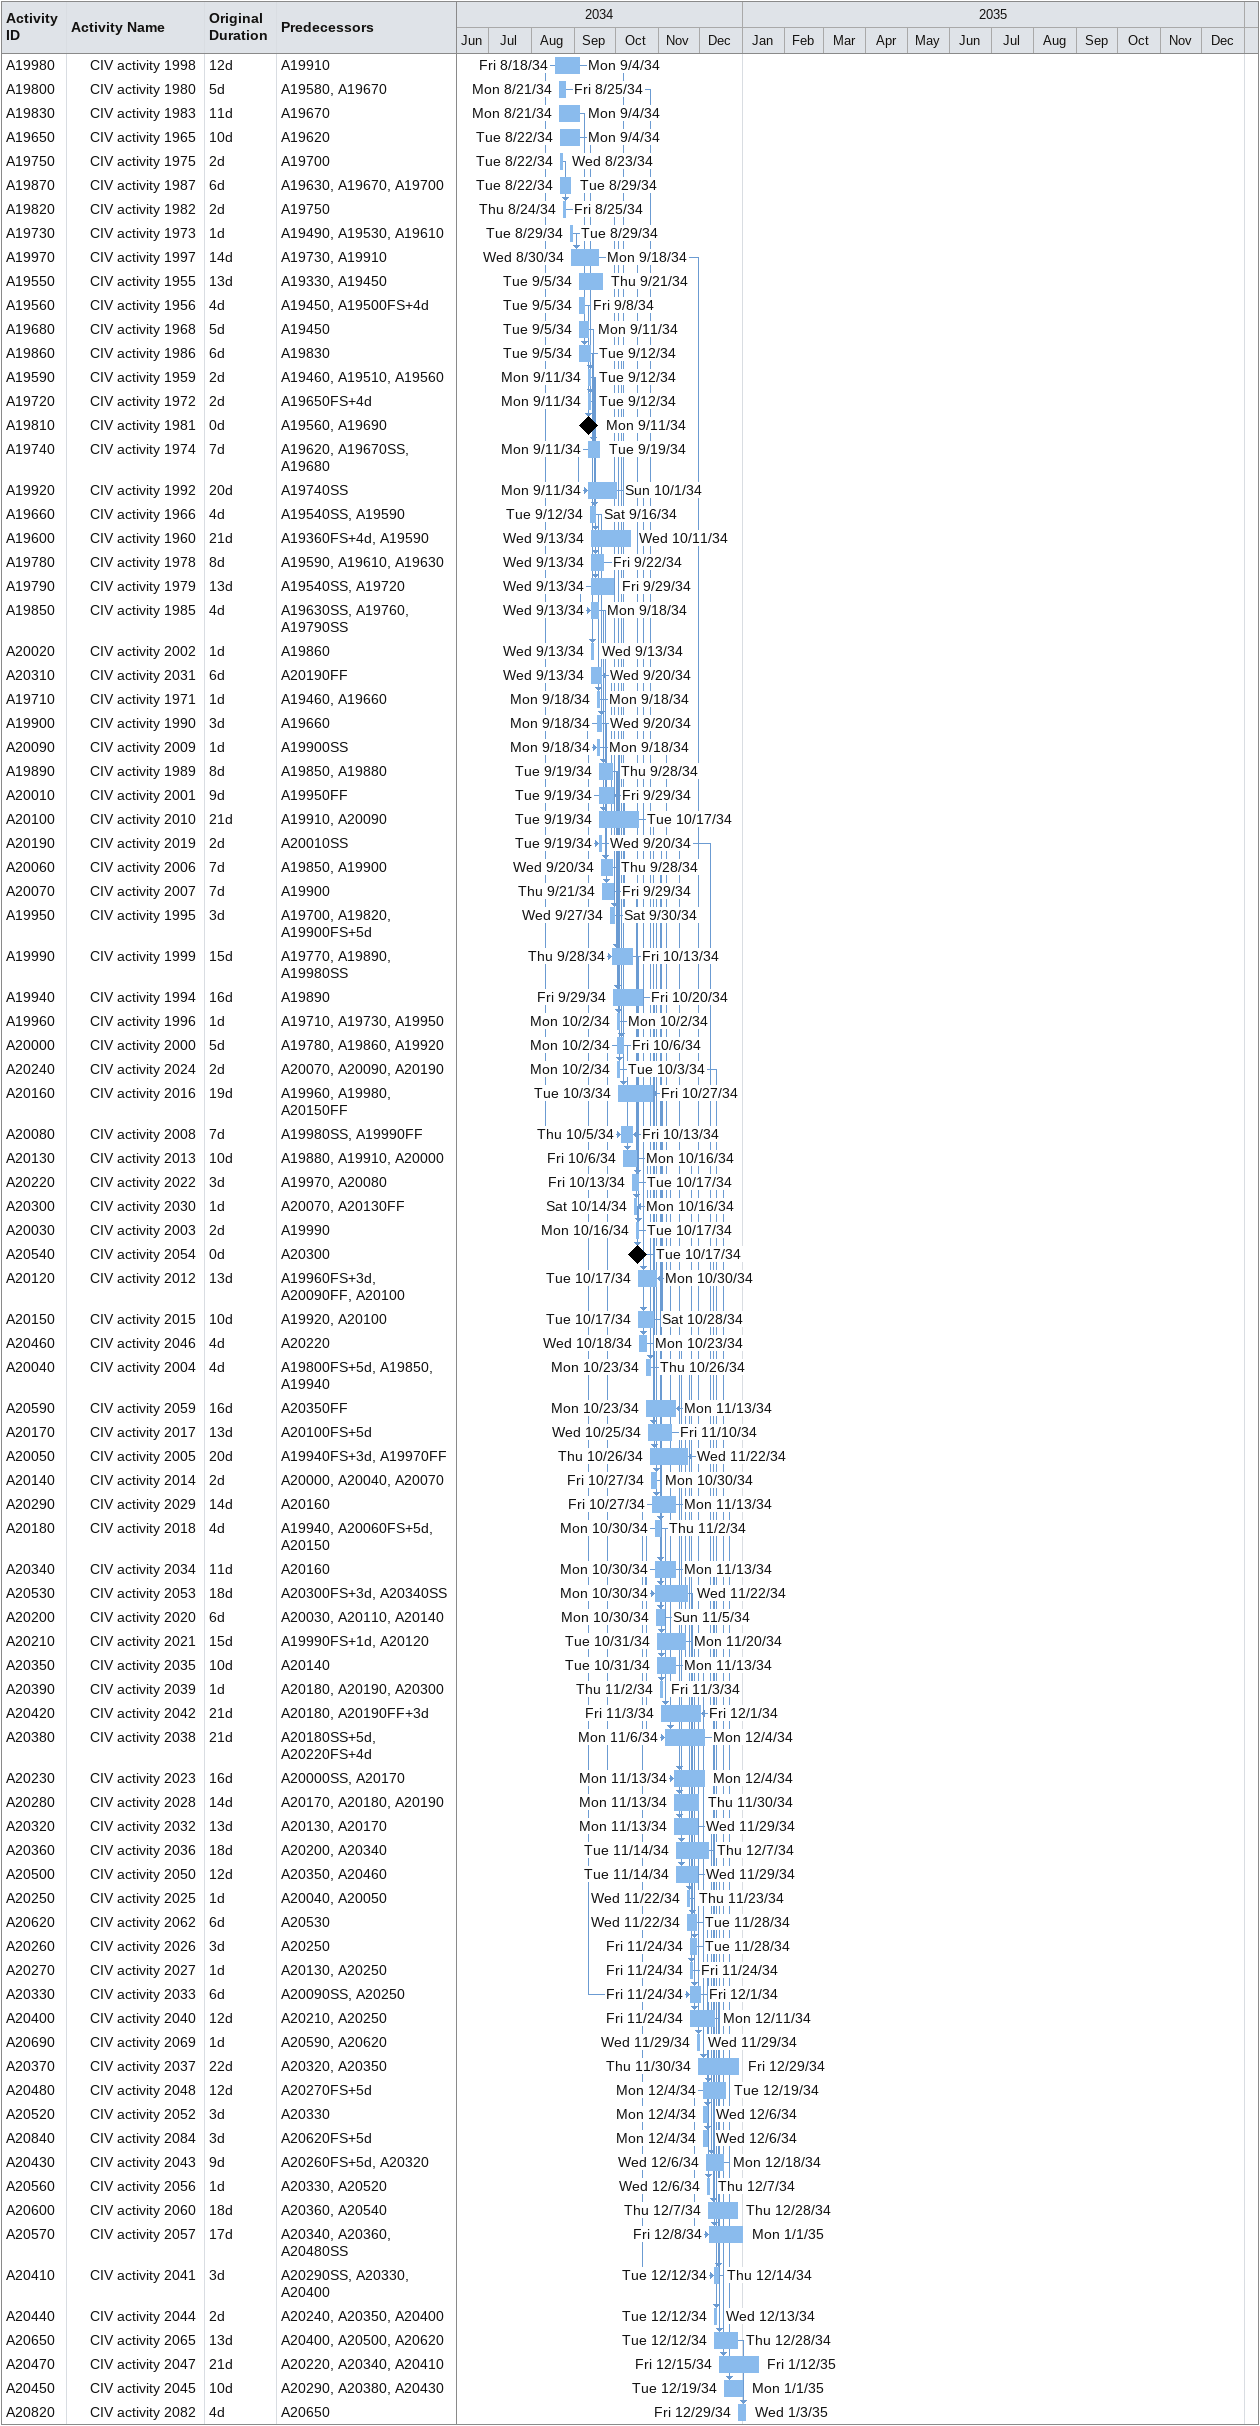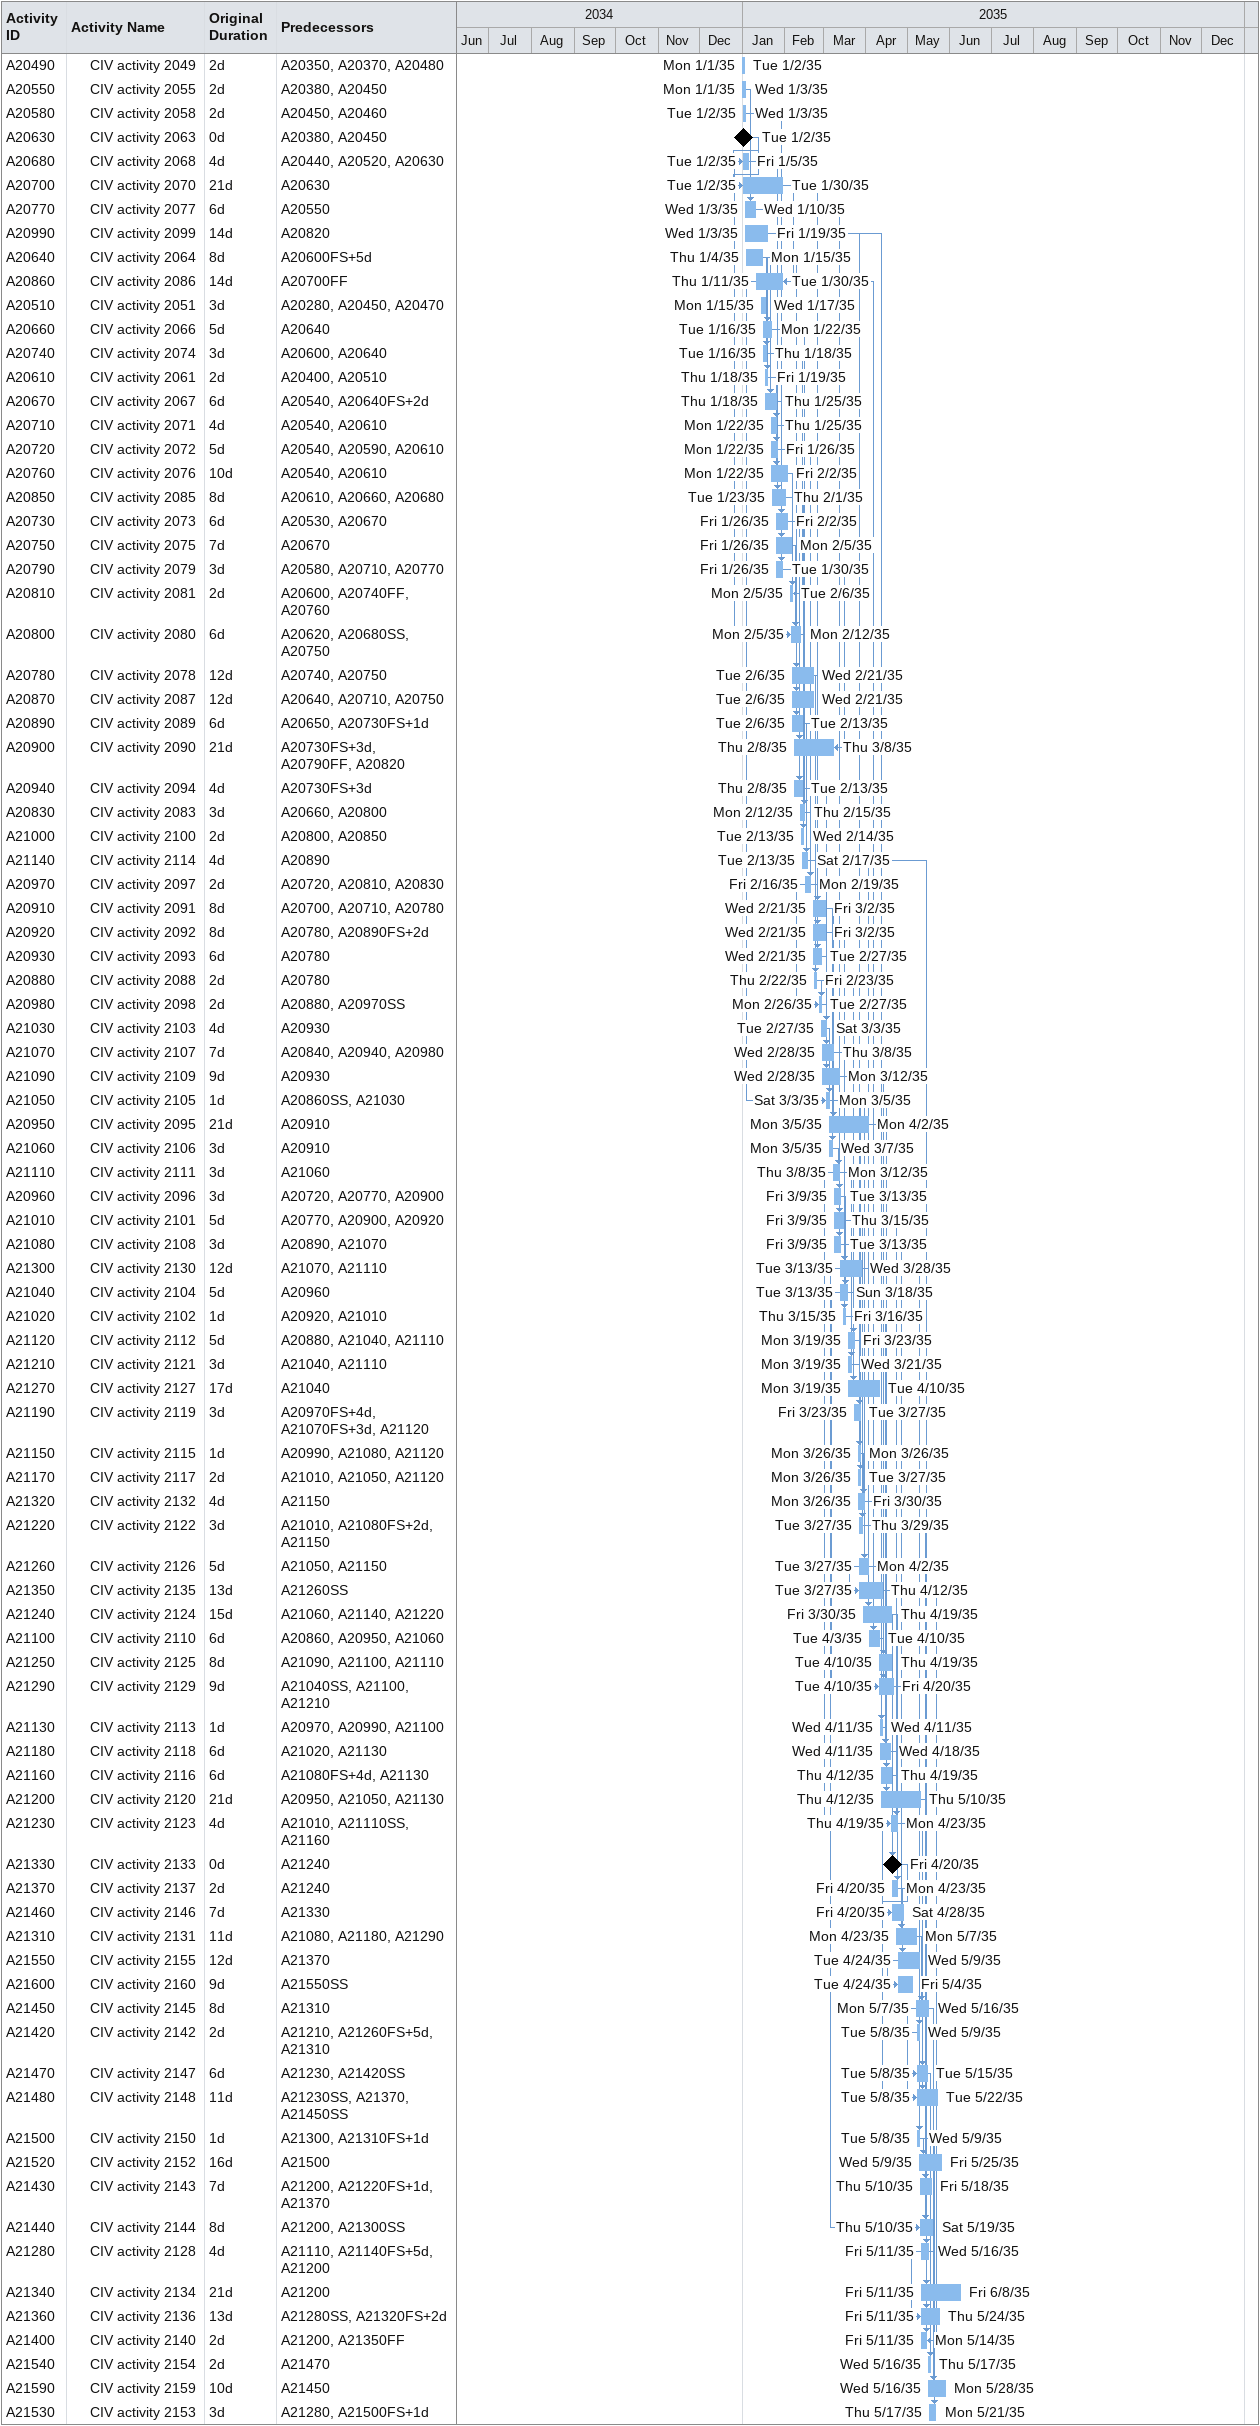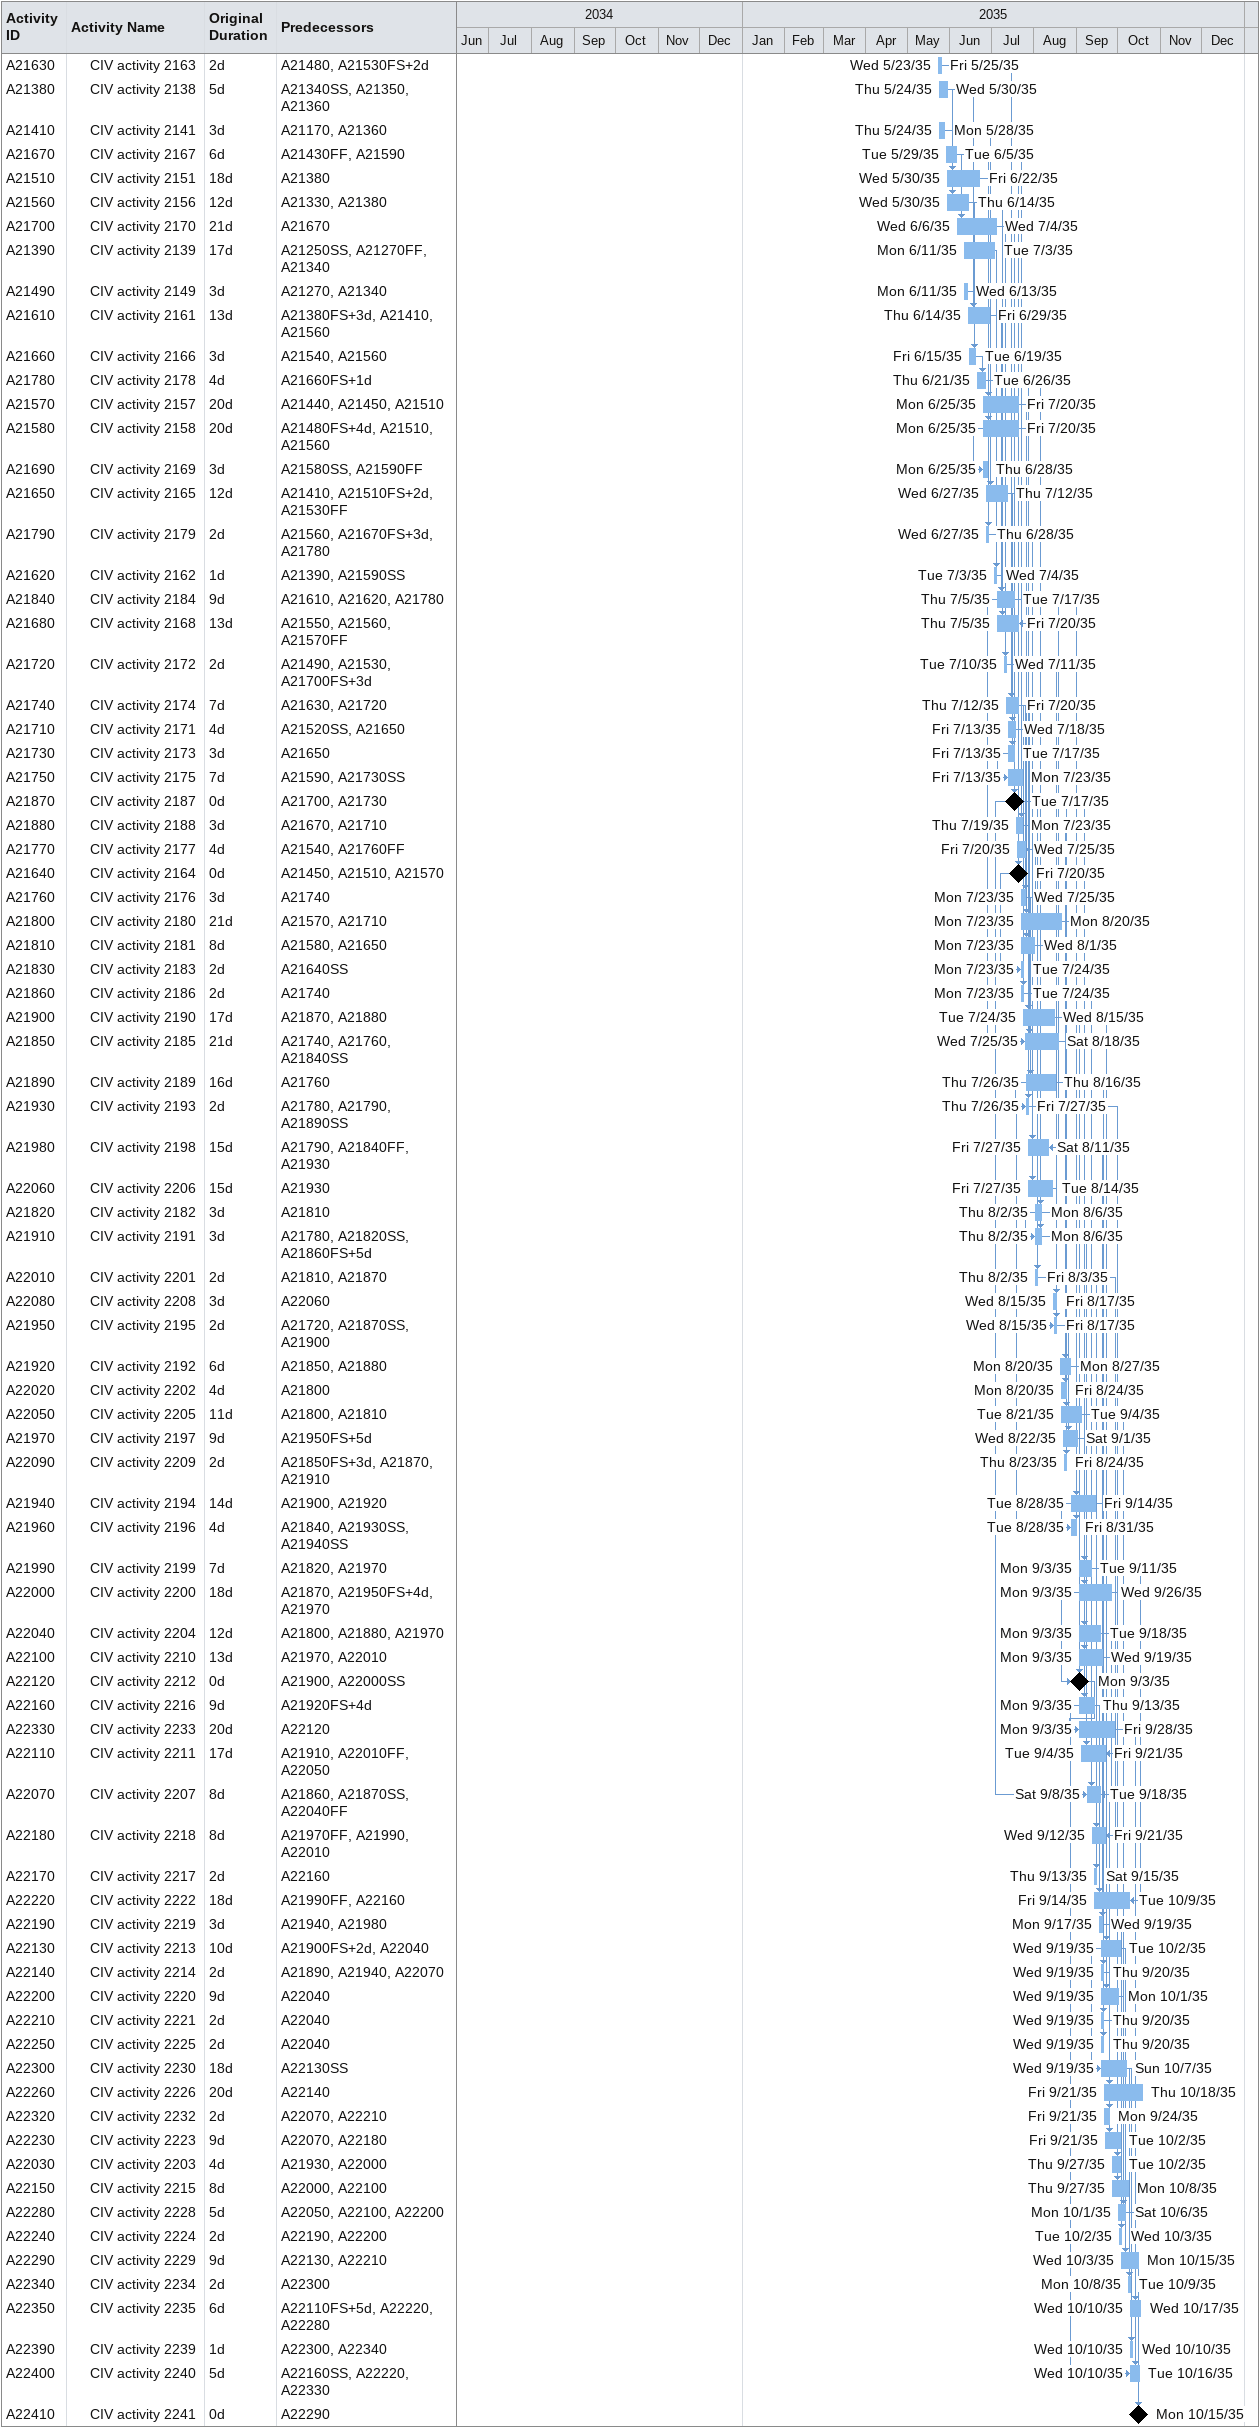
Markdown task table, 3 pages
| ID | Level | Task | Original duration | Start | Finish | Predecessors |
|---|---|---|---|---|---|---|
| A19980 | 2 | CIV activity 1998 | 12d | 2034-08-18 | 2034-09-04 | A19910 |
| A19800 | 2 | CIV activity 1980 | 5d | 2034-08-21 | 2034-08-25 | A19580, A19670 |
| A19830 | 2 | CIV activity 1983 | 11d | 2034-08-21 | 2034-09-04 | A19670 |
| A19650 | 2 | CIV activity 1965 | 10d | 2034-08-22 | 2034-09-04 | A19620 |
| A19750 | 2 | CIV activity 1975 | 2d | 2034-08-22 | 2034-08-23 | A19700 |
| A19870 | 2 | CIV activity 1987 | 6d | 2034-08-22 | 2034-08-29 | A19630, A19670, A19700 |
| A19820 | 2 | CIV activity 1982 | 2d | 2034-08-24 | 2034-08-25 | A19750 |
| A19730 | 2 | CIV activity 1973 | 1d | 2034-08-29 | 2034-08-29 | A19490, A19530, A19610 |
| A19970 | 2 | CIV activity 1997 | 14d | 2034-08-30 | 2034-09-18 | A19730, A19910 |
| A19550 | 2 | CIV activity 1955 | 13d | 2034-09-05 | 2034-09-21 | A19330, A19450 |
| A19560 | 2 | CIV activity 1956 | 4d | 2034-09-05 | 2034-09-08 | A19450, A19500FS+4d |
| A19680 | 2 | CIV activity 1968 | 5d | 2034-09-05 | 2034-09-11 | A19450 |
| A19860 | 2 | CIV activity 1986 | 6d | 2034-09-05 | 2034-09-12 | A19830 |
| A19590 | 2 | CIV activity 1959 | 2d | 2034-09-11 | 2034-09-12 | A19460, A19510, A19560 |
| A19720 | 2 | CIV activity 1972 | 2d | 2034-09-11 | 2034-09-12 | A19650FS+4d |
| A19810 | 2 | CIV activity 1981 | 0d | 2034-09-11 | 2034-09-11 | A19560, A19690 |
| A19740 | 2 | CIV activity 1974 | 7d | 2034-09-11 | 2034-09-19 | A19620, A19670SS, A19680 |
| A19920 | 2 | CIV activity 1992 | 20d | 2034-09-11 | 2034-10-01 | A19740SS |
| A19660 | 2 | CIV activity 1966 | 4d | 2034-09-12 | 2034-09-16 | A19540SS, A19590 |
| A19600 | 2 | CIV activity 1960 | 21d | 2034-09-13 | 2034-10-11 | A19360FS+4d, A19590 |
| A19780 | 2 | CIV activity 1978 | 8d | 2034-09-13 | 2034-09-22 | A19590, A19610, A19630 |
| A19790 | 2 | CIV activity 1979 | 13d | 2034-09-13 | 2034-09-29 | A19540SS, A19720 |
| A19850 | 2 | CIV activity 1985 | 4d | 2034-09-13 | 2034-09-18 | A19630SS, A19760, A19790SS |
| A20020 | 2 | CIV activity 2002 | 1d | 2034-09-13 | 2034-09-13 | A19860 |
| A20310 | 2 | CIV activity 2031 | 6d | 2034-09-13 | 2034-09-20 | A20190FF |
| A19710 | 2 | CIV activity 1971 | 1d | 2034-09-18 | 2034-09-18 | A19460, A19660 |
| A19900 | 2 | CIV activity 1990 | 3d | 2034-09-18 | 2034-09-20 | A19660 |
| A20090 | 2 | CIV activity 2009 | 1d | 2034-09-18 | 2034-09-18 | A19900SS |
| A19890 | 2 | CIV activity 1989 | 8d | 2034-09-19 | 2034-09-28 | A19850, A19880 |
| A20010 | 2 | CIV activity 2001 | 9d | 2034-09-19 | 2034-09-29 | A19950FF |
| A20100 | 2 | CIV activity 2010 | 21d | 2034-09-19 | 2034-10-17 | A19910, A20090 |
| A20190 | 2 | CIV activity 2019 | 2d | 2034-09-19 | 2034-09-20 | A20010SS |
| A20060 | 2 | CIV activity 2006 | 7d | 2034-09-20 | 2034-09-28 | A19850, A19900 |
| A20070 | 2 | CIV activity 2007 | 7d | 2034-09-21 | 2034-09-29 | A19900 |
| A19950 | 2 | CIV activity 1995 | 3d | 2034-09-27 | 2034-09-30 | A19700, A19820, A19900FS+5d |
| A19990 | 2 | CIV activity 1999 | 15d | 2034-09-28 | 2034-10-13 | A19770, A19890, A19980SS |
| A19940 | 2 | CIV activity 1994 | 16d | 2034-09-29 | 2034-10-20 | A19890 |
| A19960 | 2 | CIV activity 1996 | 1d | 2034-10-02 | 2034-10-02 | A19710, A19730, A19950 |
| A20000 | 2 | CIV activity 2000 | 5d | 2034-10-02 | 2034-10-06 | A19780, A19860, A19920 |
| A20240 | 2 | CIV activity 2024 | 2d | 2034-10-02 | 2034-10-03 | A20070, A20090, A20190 |
| A20160 | 2 | CIV activity 2016 | 19d | 2034-10-03 | 2034-10-27 | A19960, A19980, A20150FF |
| A20080 | 2 | CIV activity 2008 | 7d | 2034-10-05 | 2034-10-13 | A19980SS, A19990FF |
| A20130 | 2 | CIV activity 2013 | 10d | 2034-10-06 | 2034-10-16 | A19880, A19910, A20000 |
| A20220 | 2 | CIV activity 2022 | 3d | 2034-10-13 | 2034-10-17 | A19970, A20080 |
| A20300 | 2 | CIV activity 2030 | 1d | 2034-10-14 | 2034-10-16 | A20070, A20130FF |
| A20030 | 2 | CIV activity 2003 | 2d | 2034-10-16 | 2034-10-17 | A19990 |
| A20540 | 2 | CIV activity 2054 | 0d | 2034-10-17 | 2034-10-17 | A20300 |
| A20120 | 2 | CIV activity 2012 | 13d | 2034-10-17 | 2034-10-30 | A19960FS+3d, A20090FF, A20100 |
| A20150 | 2 | CIV activity 2015 | 10d | 2034-10-17 | 2034-10-28 | A19920, A20100 |
| A20460 | 2 | CIV activity 2046 | 4d | 2034-10-18 | 2034-10-23 | A20220 |
| A20040 | 2 | CIV activity 2004 | 4d | 2034-10-23 | 2034-10-26 | A19800FS+5d, A19850, A19940 |
| A20590 | 2 | CIV activity 2059 | 16d | 2034-10-23 | 2034-11-13 | A20350FF |
| A20170 | 2 | CIV activity 2017 | 13d | 2034-10-25 | 2034-11-10 | A20100FS+5d |
| A20050 | 2 | CIV activity 2005 | 20d | 2034-10-26 | 2034-11-22 | A19940FS+3d, A19970FF |
| A20140 | 2 | CIV activity 2014 | 2d | 2034-10-27 | 2034-10-30 | A20000, A20040, A20070 |
| A20290 | 2 | CIV activity 2029 | 14d | 2034-10-27 | 2034-11-13 | A20160 |
| A20180 | 2 | CIV activity 2018 | 4d | 2034-10-30 | 2034-11-02 | A19940, A20060FS+5d, A20150 |
| A20340 | 2 | CIV activity 2034 | 11d | 2034-10-30 | 2034-11-13 | A20160 |
| A20530 | 2 | CIV activity 2053 | 18d | 2034-10-30 | 2034-11-22 | A20300FS+3d, A20340SS |
| A20200 | 2 | CIV activity 2020 | 6d | 2034-10-30 | 2034-11-05 | A20030, A20110, A20140 |
| A20210 | 2 | CIV activity 2021 | 15d | 2034-10-31 | 2034-11-20 | A19990FS+1d, A20120 |
| A20350 | 2 | CIV activity 2035 | 10d | 2034-10-31 | 2034-11-13 | A20140 |
| A20390 | 2 | CIV activity 2039 | 1d | 2034-11-02 | 2034-11-03 | A20180, A20190, A20300 |
| A20420 | 2 | CIV activity 2042 | 21d | 2034-11-03 | 2034-12-01 | A20180, A20190FF+3d |
| A20380 | 2 | CIV activity 2038 | 21d | 2034-11-06 | 2034-12-04 | A20180SS+5d, A20220FS+4d |
| A20230 | 2 | CIV activity 2023 | 16d | 2034-11-13 | 2034-12-04 | A20000SS, A20170 |
| A20280 | 2 | CIV activity 2028 | 14d | 2034-11-13 | 2034-11-30 | A20170, A20180, A20190 |
| A20320 | 2 | CIV activity 2032 | 13d | 2034-11-13 | 2034-11-29 | A20130, A20170 |
| A20360 | 2 | CIV activity 2036 | 18d | 2034-11-14 | 2034-12-07 | A20200, A20340 |
| A20500 | 2 | CIV activity 2050 | 12d | 2034-11-14 | 2034-11-29 | A20350, A20460 |
| A20250 | 2 | CIV activity 2025 | 1d | 2034-11-22 | 2034-11-23 | A20040, A20050 |
| A20620 | 2 | CIV activity 2062 | 6d | 2034-11-22 | 2034-11-28 | A20530 |
| A20260 | 2 | CIV activity 2026 | 3d | 2034-11-24 | 2034-11-28 | A20250 |
| A20270 | 2 | CIV activity 2027 | 1d | 2034-11-24 | 2034-11-24 | A20130, A20250 |
| A20330 | 2 | CIV activity 2033 | 6d | 2034-11-24 | 2034-12-01 | A20090SS, A20250 |
| A20400 | 2 | CIV activity 2040 | 12d | 2034-11-24 | 2034-12-11 | A20210, A20250 |
| A20690 | 2 | CIV activity 2069 | 1d | 2034-11-29 | 2034-11-29 | A20590, A20620 |
| A20370 | 2 | CIV activity 2037 | 22d | 2034-11-30 | 2034-12-29 | A20320, A20350 |
| A20480 | 2 | CIV activity 2048 | 12d | 2034-12-04 | 2034-12-19 | A20270FS+5d |
| A20520 | 2 | CIV activity 2052 | 3d | 2034-12-04 | 2034-12-06 | A20330 |
| A20840 | 2 | CIV activity 2084 | 3d | 2034-12-04 | 2034-12-06 | A20620FS+5d |
| A20430 | 2 | CIV activity 2043 | 9d | 2034-12-06 | 2034-12-18 | A20260FS+5d, A20320 |
| A20560 | 2 | CIV activity 2056 | 1d | 2034-12-06 | 2034-12-07 | A20330, A20520 |
| A20600 | 2 | CIV activity 2060 | 18d | 2034-12-07 | 2034-12-28 | A20360, A20540 |
| A20570 | 2 | CIV activity 2057 | 17d | 2034-12-08 | 2035-01-01 | A20340, A20360, A20480SS |
| A20410 | 2 | CIV activity 2041 | 3d | 2034-12-12 | 2034-12-14 | A20290SS, A20330, A20400 |
| A20440 | 2 | CIV activity 2044 | 2d | 2034-12-12 | 2034-12-13 | A20240, A20350, A20400 |
| A20650 | 2 | CIV activity 2065 | 13d | 2034-12-12 | 2034-12-28 | A20400, A20500, A20620 |
| A20470 | 2 | CIV activity 2047 | 21d | 2034-12-15 | 2035-01-12 | A20220, A20340, A20410 |
| A20450 | 2 | CIV activity 2045 | 10d | 2034-12-19 | 2035-01-01 | A20290, A20380, A20430 |
| A20820 | 2 | CIV activity 2082 | 4d | 2034-12-29 | 2035-01-03 | A20650 |
| A20490 | 2 | CIV activity 2049 | 2d | 2035-01-01 | 2035-01-02 | A20350, A20370, A20480 |
| A20550 | 2 | CIV activity 2055 | 2d | 2035-01-01 | 2035-01-03 | A20380, A20450 |
| A20580 | 2 | CIV activity 2058 | 2d | 2035-01-02 | 2035-01-03 | A20450, A20460 |
| A20630 | 2 | CIV activity 2063 | 0d | 2035-01-02 | 2035-01-02 | A20380, A20450 |
| A20680 | 2 | CIV activity 2068 | 4d | 2035-01-02 | 2035-01-05 | A20440, A20520, A20630 |
| A20700 | 2 | CIV activity 2070 | 21d | 2035-01-02 | 2035-01-30 | A20630 |
| A20770 | 2 | CIV activity 2077 | 6d | 2035-01-03 | 2035-01-10 | A20550 |
| A20990 | 2 | CIV activity 2099 | 14d | 2035-01-03 | 2035-01-19 | A20820 |
| A20640 | 2 | CIV activity 2064 | 8d | 2035-01-04 | 2035-01-15 | A20600FS+5d |
| A20860 | 2 | CIV activity 2086 | 14d | 2035-01-11 | 2035-01-30 | A20700FF |
| A20510 | 2 | CIV activity 2051 | 3d | 2035-01-15 | 2035-01-17 | A20280, A20450, A20470 |
| A20660 | 2 | CIV activity 2066 | 5d | 2035-01-16 | 2035-01-22 | A20640 |
| A20740 | 2 | CIV activity 2074 | 3d | 2035-01-16 | 2035-01-18 | A20600, A20640 |
| A20610 | 2 | CIV activity 2061 | 2d | 2035-01-18 | 2035-01-19 | A20400, A20510 |
| A20670 | 2 | CIV activity 2067 | 6d | 2035-01-18 | 2035-01-25 | A20540, A20640FS+2d |
| A20710 | 2 | CIV activity 2071 | 4d | 2035-01-22 | 2035-01-25 | A20540, A20610 |
| A20720 | 2 | CIV activity 2072 | 5d | 2035-01-22 | 2035-01-26 | A20540, A20590, A20610 |
| A20760 | 2 | CIV activity 2076 | 10d | 2035-01-22 | 2035-02-02 | A20540, A20610 |
| A20850 | 2 | CIV activity 2085 | 8d | 2035-01-23 | 2035-02-01 | A20610, A20660, A20680 |
| A20730 | 2 | CIV activity 2073 | 6d | 2035-01-26 | 2035-02-02 | A20530, A20670 |
| A20750 | 2 | CIV activity 2075 | 7d | 2035-01-26 | 2035-02-05 | A20670 |
| A20790 | 2 | CIV activity 2079 | 3d | 2035-01-26 | 2035-01-30 | A20580, A20710, A20770 |
| A20810 | 2 | CIV activity 2081 | 2d | 2035-02-05 | 2035-02-06 | A20600, A20740FF, A20760 |
| A20800 | 2 | CIV activity 2080 | 6d | 2035-02-05 | 2035-02-12 | A20620, A20680SS, A20750 |
| A20780 | 2 | CIV activity 2078 | 12d | 2035-02-06 | 2035-02-21 | A20740, A20750 |
| A20870 | 2 | CIV activity 2087 | 12d | 2035-02-06 | 2035-02-21 | A20640, A20710, A20750 |
| A20890 | 2 | CIV activity 2089 | 6d | 2035-02-06 | 2035-02-13 | A20650, A20730FS+1d |
| A20900 | 2 | CIV activity 2090 | 21d | 2035-02-08 | 2035-03-08 | A20730FS+3d, A20790FF, A20820 |
| A20940 | 2 | CIV activity 2094 | 4d | 2035-02-08 | 2035-02-13 | A20730FS+3d |
| A20830 | 2 | CIV activity 2083 | 3d | 2035-02-12 | 2035-02-15 | A20660, A20800 |
| A21000 | 2 | CIV activity 2100 | 2d | 2035-02-13 | 2035-02-14 | A20800, A20850 |
| A21140 | 2 | CIV activity 2114 | 4d | 2035-02-13 | 2035-02-17 | A20890 |
| A20970 | 2 | CIV activity 2097 | 2d | 2035-02-16 | 2035-02-19 | A20720, A20810, A20830 |
| A20910 | 2 | CIV activity 2091 | 8d | 2035-02-21 | 2035-03-02 | A20700, A20710, A20780 |
| A20920 | 2 | CIV activity 2092 | 8d | 2035-02-21 | 2035-03-02 | A20780, A20890FS+2d |
| A20930 | 2 | CIV activity 2093 | 6d | 2035-02-21 | 2035-02-27 | A20780 |
| A20880 | 2 | CIV activity 2088 | 2d | 2035-02-22 | 2035-02-23 | A20780 |
| A20980 | 2 | CIV activity 2098 | 2d | 2035-02-26 | 2035-02-27 | A20880, A20970SS |
| A21030 | 2 | CIV activity 2103 | 4d | 2035-02-27 | 2035-03-03 | A20930 |
| A21070 | 2 | CIV activity 2107 | 7d | 2035-02-28 | 2035-03-08 | A20840, A20940, A20980 |
| A21090 | 2 | CIV activity 2109 | 9d | 2035-02-28 | 2035-03-12 | A20930 |
| A21050 | 2 | CIV activity 2105 | 1d | 2035-03-03 | 2035-03-05 | A20860SS, A21030 |
| A20950 | 2 | CIV activity 2095 | 21d | 2035-03-05 | 2035-04-02 | A20910 |
| A21060 | 2 | CIV activity 2106 | 3d | 2035-03-05 | 2035-03-07 | A20910 |
| A21110 | 2 | CIV activity 2111 | 3d | 2035-03-08 | 2035-03-12 | A21060 |
| A20960 | 2 | CIV activity 2096 | 3d | 2035-03-09 | 2035-03-13 | A20720, A20770, A20900 |
| A21010 | 2 | CIV activity 2101 | 5d | 2035-03-09 | 2035-03-15 | A20770, A20900, A20920 |
| A21080 | 2 | CIV activity 2108 | 3d | 2035-03-09 | 2035-03-13 | A20890, A21070 |
| A21300 | 2 | CIV activity 2130 | 12d | 2035-03-13 | 2035-03-28 | A21070, A21110 |
| A21040 | 2 | CIV activity 2104 | 5d | 2035-03-13 | 2035-03-18 | A20960 |
| A21020 | 2 | CIV activity 2102 | 1d | 2035-03-15 | 2035-03-16 | A20920, A21010 |
| A21120 | 2 | CIV activity 2112 | 5d | 2035-03-19 | 2035-03-23 | A20880, A21040, A21110 |
| A21210 | 2 | CIV activity 2121 | 3d | 2035-03-19 | 2035-03-21 | A21040, A21110 |
| A21270 | 2 | CIV activity 2127 | 17d | 2035-03-19 | 2035-04-10 | A21040 |
| A21190 | 2 | CIV activity 2119 | 3d | 2035-03-23 | 2035-03-27 | A20970FS+4d, A21070FS+3d, A21120 |
| A21150 | 2 | CIV activity 2115 | 1d | 2035-03-26 | 2035-03-26 | A20990, A21080, A21120 |
| A21170 | 2 | CIV activity 2117 | 2d | 2035-03-26 | 2035-03-27 | A21010, A21050, A21120 |
| A21320 | 2 | CIV activity 2132 | 4d | 2035-03-26 | 2035-03-30 | A21150 |
| A21220 | 2 | CIV activity 2122 | 3d | 2035-03-27 | 2035-03-29 | A21010, A21080FS+2d, A21150 |
| A21260 | 2 | CIV activity 2126 | 5d | 2035-03-27 | 2035-04-02 | A21050, A21150 |
| A21350 | 2 | CIV activity 2135 | 13d | 2035-03-27 | 2035-04-12 | A21260SS |
| A21240 | 2 | CIV activity 2124 | 15d | 2035-03-30 | 2035-04-19 | A21060, A21140, A21220 |
| A21100 | 2 | CIV activity 2110 | 6d | 2035-04-03 | 2035-04-10 | A20860, A20950, A21060 |
| A21250 | 2 | CIV activity 2125 | 8d | 2035-04-10 | 2035-04-19 | A21090, A21100, A21110 |
| A21290 | 2 | CIV activity 2129 | 9d | 2035-04-10 | 2035-04-20 | A21040SS, A21100, A21210 |
| A21130 | 2 | CIV activity 2113 | 1d | 2035-04-11 | 2035-04-11 | A20970, A20990, A21100 |
| A21180 | 2 | CIV activity 2118 | 6d | 2035-04-11 | 2035-04-18 | A21020, A21130 |
| A21160 | 2 | CIV activity 2116 | 6d | 2035-04-12 | 2035-04-19 | A21080FS+4d, A21130 |
| A21200 | 2 | CIV activity 2120 | 21d | 2035-04-12 | 2035-05-10 | A20950, A21050, A21130 |
| A21230 | 2 | CIV activity 2123 | 4d | 2035-04-19 | 2035-04-23 | A21010, A21110SS, A21160 |
| A21330 | 2 | CIV activity 2133 | 0d | 2035-04-20 | 2035-04-20 | A21240 |
| A21370 | 2 | CIV activity 2137 | 2d | 2035-04-20 | 2035-04-23 | A21240 |
| A21460 | 2 | CIV activity 2146 | 7d | 2035-04-20 | 2035-04-28 | A21330 |
| A21310 | 2 | CIV activity 2131 | 11d | 2035-04-23 | 2035-05-07 | A21080, A21180, A21290 |
| A21550 | 2 | CIV activity 2155 | 12d | 2035-04-24 | 2035-05-09 | A21370 |
| A21600 | 2 | CIV activity 2160 | 9d | 2035-04-24 | 2035-05-04 | A21550SS |
| A21450 | 2 | CIV activity 2145 | 8d | 2035-05-07 | 2035-05-16 | A21310 |
| A21420 | 2 | CIV activity 2142 | 2d | 2035-05-08 | 2035-05-09 | A21210, A21260FS+5d, A21310 |
| A21470 | 2 | CIV activity 2147 | 6d | 2035-05-08 | 2035-05-15 | A21230, A21420SS |
| A21480 | 2 | CIV activity 2148 | 11d | 2035-05-08 | 2035-05-22 | A21230SS, A21370, A21450SS |
| A21500 | 2 | CIV activity 2150 | 1d | 2035-05-08 | 2035-05-09 | A21300, A21310FS+1d |
| A21520 | 2 | CIV activity 2152 | 16d | 2035-05-09 | 2035-05-25 | A21500 |
| A21430 | 2 | CIV activity 2143 | 7d | 2035-05-10 | 2035-05-18 | A21200, A21220FS+1d, A21370 |
| A21440 | 2 | CIV activity 2144 | 8d | 2035-05-10 | 2035-05-19 | A21200, A21300SS |
| A21280 | 2 | CIV activity 2128 | 4d | 2035-05-11 | 2035-05-16 | A21110, A21140FS+5d, A21200 |
| A21340 | 2 | CIV activity 2134 | 21d | 2035-05-11 | 2035-06-08 | A21200 |
| A21360 | 2 | CIV activity 2136 | 13d | 2035-05-11 | 2035-05-24 | A21280SS, A21320FS+2d |
| A21400 | 2 | CIV activity 2140 | 2d | 2035-05-11 | 2035-05-14 | A21200, A21350FF |
| A21540 | 2 | CIV activity 2154 | 2d | 2035-05-16 | 2035-05-17 | A21470 |
| A21590 | 2 | CIV activity 2159 | 10d | 2035-05-16 | 2035-05-28 | A21450 |
| A21530 | 2 | CIV activity 2153 | 3d | 2035-05-17 | 2035-05-21 | A21280, A21500FS+1d |
| A21630 | 2 | CIV activity 2163 | 2d | 2035-05-23 | 2035-05-25 | A21480, A21530FS+2d |
| A21380 | 2 | CIV activity 2138 | 5d | 2035-05-24 | 2035-05-30 | A21340SS, A21350, A21360 |
| A21410 | 2 | CIV activity 2141 | 3d | 2035-05-24 | 2035-05-28 | A21170, A21360 |
| A21670 | 2 | CIV activity 2167 | 6d | 2035-05-29 | 2035-06-05 | A21430FF, A21590 |
| A21510 | 2 | CIV activity 2151 | 18d | 2035-05-30 | 2035-06-22 | A21380 |
| A21560 | 2 | CIV activity 2156 | 12d | 2035-05-30 | 2035-06-14 | A21330, A21380 |
| A21700 | 2 | CIV activity 2170 | 21d | 2035-06-06 | 2035-07-04 | A21670 |
| A21390 | 2 | CIV activity 2139 | 17d | 2035-06-11 | 2035-07-03 | A21250SS, A21270FF, A21340 |
| A21490 | 2 | CIV activity 2149 | 3d | 2035-06-11 | 2035-06-13 | A21270, A21340 |
| A21610 | 2 | CIV activity 2161 | 13d | 2035-06-14 | 2035-06-29 | A21380FS+3d, A21410, A21560 |
| A21660 | 2 | CIV activity 2166 | 3d | 2035-06-15 | 2035-06-19 | A21540, A21560 |
| A21780 | 2 | CIV activity 2178 | 4d | 2035-06-21 | 2035-06-26 | A21660FS+1d |
| A21570 | 2 | CIV activity 2157 | 20d | 2035-06-25 | 2035-07-20 | A21440, A21450, A21510 |
| A21580 | 2 | CIV activity 2158 | 20d | 2035-06-25 | 2035-07-20 | A21480FS+4d, A21510, A21560 |
| A21690 | 2 | CIV activity 2169 | 3d | 2035-06-25 | 2035-06-28 | A21580SS, A21590FF |
| A21650 | 2 | CIV activity 2165 | 12d | 2035-06-27 | 2035-07-12 | A21410, A21510FS+2d, A21530FF |
| A21790 | 2 | CIV activity 2179 | 2d | 2035-06-27 | 2035-06-28 | A21560, A21670FS+3d, A21780 |
| A21620 | 2 | CIV activity 2162 | 1d | 2035-07-03 | 2035-07-04 | A21390, A21590SS |
| A21840 | 2 | CIV activity 2184 | 9d | 2035-07-05 | 2035-07-17 | A21610, A21620, A21780 |
| A21680 | 2 | CIV activity 2168 | 13d | 2035-07-05 | 2035-07-20 | A21550, A21560, A21570FF |
| A21720 | 2 | CIV activity 2172 | 2d | 2035-07-10 | 2035-07-11 | A21490, A21530, A21700FS+3d |
| A21740 | 2 | CIV activity 2174 | 7d | 2035-07-12 | 2035-07-20 | A21630, A21720 |
| A21710 | 2 | CIV activity 2171 | 4d | 2035-07-13 | 2035-07-18 | A21520SS, A21650 |
| A21730 | 2 | CIV activity 2173 | 3d | 2035-07-13 | 2035-07-17 | A21650 |
| A21750 | 2 | CIV activity 2175 | 7d | 2035-07-13 | 2035-07-23 | A21590, A21730SS |
| A21870 | 2 | CIV activity 2187 | 0d | 2035-07-17 | 2035-07-17 | A21700, A21730 |
| A21880 | 2 | CIV activity 2188 | 3d | 2035-07-19 | 2035-07-23 | A21670, A21710 |
| A21770 | 2 | CIV activity 2177 | 4d | 2035-07-20 | 2035-07-25 | A21540, A21760FF |
| A21640 | 2 | CIV activity 2164 | 0d | 2035-07-20 | 2035-07-20 | A21450, A21510, A21570 |
| A21760 | 2 | CIV activity 2176 | 3d | 2035-07-23 | 2035-07-25 | A21740 |
| A21800 | 2 | CIV activity 2180 | 21d | 2035-07-23 | 2035-08-20 | A21570, A21710 |
| A21810 | 2 | CIV activity 2181 | 8d | 2035-07-23 | 2035-08-01 | A21580, A21650 |
| A21830 | 2 | CIV activity 2183 | 2d | 2035-07-23 | 2035-07-24 | A21640SS |
| A21860 | 2 | CIV activity 2186 | 2d | 2035-07-23 | 2035-07-24 | A21740 |
| A21900 | 2 | CIV activity 2190 | 17d | 2035-07-24 | 2035-08-15 | A21870, A21880 |
| A21850 | 2 | CIV activity 2185 | 21d | 2035-07-25 | 2035-08-18 | A21740, A21760, A21840SS |
| A21890 | 2 | CIV activity 2189 | 16d | 2035-07-26 | 2035-08-16 | A21760 |
| A21930 | 2 | CIV activity 2193 | 2d | 2035-07-26 | 2035-07-27 | A21780, A21790, A21890SS |
| A21980 | 2 | CIV activity 2198 | 15d | 2035-07-27 | 2035-08-11 | A21790, A21840FF, A21930 |
| A22060 | 2 | CIV activity 2206 | 15d | 2035-07-27 | 2035-08-14 | A21930 |
| A21820 | 2 | CIV activity 2182 | 3d | 2035-08-02 | 2035-08-06 | A21810 |
| A21910 | 2 | CIV activity 2191 | 3d | 2035-08-02 | 2035-08-06 | A21780, A21820SS, A21860FS+5d |
| A22010 | 2 | CIV activity 2201 | 2d | 2035-08-02 | 2035-08-03 | A21810, A21870 |
| A22080 | 2 | CIV activity 2208 | 3d | 2035-08-15 | 2035-08-17 | A22060 |
| A21950 | 2 | CIV activity 2195 | 2d | 2035-08-15 | 2035-08-17 | A21720, A21870SS, A21900 |
| A21920 | 2 | CIV activity 2192 | 6d | 2035-08-20 | 2035-08-27 | A21850, A21880 |
| A22020 | 2 | CIV activity 2202 | 4d | 2035-08-20 | 2035-08-24 | A21800 |
| A22050 | 2 | CIV activity 2205 | 11d | 2035-08-21 | 2035-09-04 | A21800, A21810 |
| A21970 | 2 | CIV activity 2197 | 9d | 2035-08-22 | 2035-09-01 | A21950FS+5d |
| A22090 | 2 | CIV activity 2209 | 2d | 2035-08-23 | 2035-08-24 | A21850FS+3d, A21870, A21910 |
| A21940 | 2 | CIV activity 2194 | 14d | 2035-08-28 | 2035-09-14 | A21900, A21920 |
| A21960 | 2 | CIV activity 2196 | 4d | 2035-08-28 | 2035-08-31 | A21840, A21930SS, A21940SS |
| A21990 | 2 | CIV activity 2199 | 7d | 2035-09-03 | 2035-09-11 | A21820, A21970 |
| A22000 | 2 | CIV activity 2200 | 18d | 2035-09-03 | 2035-09-26 | A21870, A21950FS+4d, A21970 |
| A22040 | 2 | CIV activity 2204 | 12d | 2035-09-03 | 2035-09-18 | A21800, A21880, A21970 |
| A22100 | 2 | CIV activity 2210 | 13d | 2035-09-03 | 2035-09-19 | A21970, A22010 |
| A22120 | 2 | CIV activity 2212 | 0d | 2035-09-03 | 2035-09-03 | A21900, A22000SS |
| A22160 | 2 | CIV activity 2216 | 9d | 2035-09-03 | 2035-09-13 | A21920FS+4d |
| A22330 | 2 | CIV activity 2233 | 20d | 2035-09-03 | 2035-09-28 | A22120 |
| A22110 | 2 | CIV activity 2211 | 17d | 2035-09-04 | 2035-09-21 | A21910, A22010FF, A22050 |
| A22070 | 2 | CIV activity 2207 | 8d | 2035-09-08 | 2035-09-18 | A21860, A21870SS, A22040FF |
| A22180 | 2 | CIV activity 2218 | 8d | 2035-09-12 | 2035-09-21 | A21970FF, A21990, A22010 |
| A22170 | 2 | CIV activity 2217 | 2d | 2035-09-13 | 2035-09-15 | A22160 |
| A22220 | 2 | CIV activity 2222 | 18d | 2035-09-14 | 2035-10-09 | A21990FF, A22160 |
| A22190 | 2 | CIV activity 2219 | 3d | 2035-09-17 | 2035-09-19 | A21940, A21980 |
| A22130 | 2 | CIV activity 2213 | 10d | 2035-09-19 | 2035-10-02 | A21900FS+2d, A22040 |
| A22140 | 2 | CIV activity 2214 | 2d | 2035-09-19 | 2035-09-20 | A21890, A21940, A22070 |
| A22200 | 2 | CIV activity 2220 | 9d | 2035-09-19 | 2035-10-01 | A22040 |
| A22210 | 2 | CIV activity 2221 | 2d | 2035-09-19 | 2035-09-20 | A22040 |
| A22250 | 2 | CIV activity 2225 | 2d | 2035-09-19 | 2035-09-20 | A22040 |
| A22300 | 2 | CIV activity 2230 | 18d | 2035-09-19 | 2035-10-07 | A22130SS |
| A22260 | 2 | CIV activity 2226 | 20d | 2035-09-21 | 2035-10-18 | A22140 |
| A22320 | 2 | CIV activity 2232 | 2d | 2035-09-21 | 2035-09-24 | A22070, A22210 |
| A22230 | 2 | CIV activity 2223 | 9d | 2035-09-21 | 2035-10-02 | A22070, A22180 |
| A22030 | 2 | CIV activity 2203 | 4d | 2035-09-27 | 2035-10-02 | A21930, A22000 |
| A22150 | 2 | CIV activity 2215 | 8d | 2035-09-27 | 2035-10-08 | A22000, A22100 |
| A22280 | 2 | CIV activity 2228 | 5d | 2035-10-01 | 2035-10-06 | A22050, A22100, A22200 |
| A22240 | 2 | CIV activity 2224 | 2d | 2035-10-02 | 2035-10-03 | A22190, A22200 |
| A22290 | 2 | CIV activity 2229 | 9d | 2035-10-03 | 2035-10-15 | A22130, A22210 |
| A22340 | 2 | CIV activity 2234 | 2d | 2035-10-08 | 2035-10-09 | A22300 |
| A22350 | 2 | CIV activity 2235 | 6d | 2035-10-10 | 2035-10-17 | A22110FS+5d, A22220, A22280 |
| A22390 | 2 | CIV activity 2239 | 1d | 2035-10-10 | 2035-10-10 | A22300, A22340 |
| A22400 | 2 | CIV activity 2240 | 5d | 2035-10-10 | 2035-10-16 | A22160SS, A22220, A22330 |
| A22410 | 2 | CIV activity 2241 | 0d | 2035-10-15 | 2035-10-15 | A22290 |
